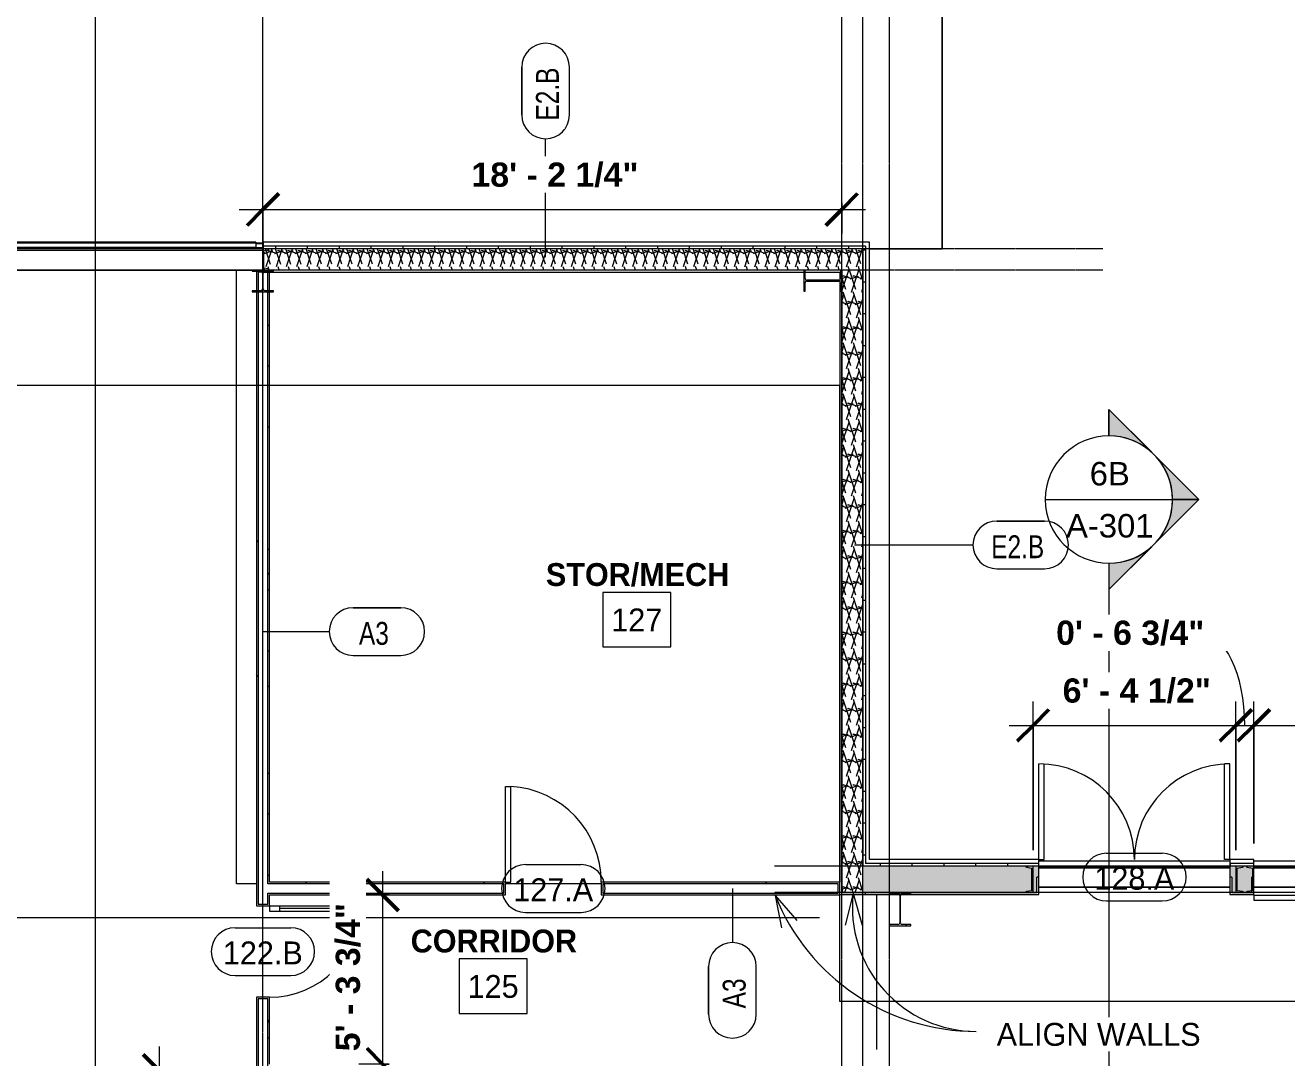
# Model space of a CAD drawing. Header units: inches. Extents: x 21592 to 24810, y -23179 to -20467.
# Drawn here: x 22465.5 to 22941.2, y -21196.6 to -20807.3 of the extents above; entities that cross this region are included whole.
import ezdxf

# ---------------------------------------------------------------- set-up
doc = ezdxf.new("R2010")
doc.units = ezdxf.units.IN
doc.header["$MEASUREMENT"] = 0
doc.linetypes.add('Grid Line 1_2_', pattern=[0.875, 0.5, -0.125, 0.125, -0.125])
for name, color, linetype, lineweight in [('A-ANNO-DIMS', 211, 'Continuous', 9), ('A-ANNO-DIMS-96', 211, 'Continuous', 9), ('A-AREA', 32, 'Continuous', 140), ('A-AREA-IDEN', 2, 'Continuous', 9), ('A-DOOR', 31, 'Continuous', 20), ('A-DOOR-GLAZ', 31, 'Continuous', 30), ('A-DOOR-IDEN', 31, 'Continuous', 9), ('A-FLOR', 192, 'Continuous', 20), ('A-GLAZ-CWMG', 51, 'Continuous', 20), ('A-WALL', 113, 'Continuous', 20), ('A-WALL-IDEN', 211, 'Continuous', 9), ('A-WALL-PATT', 111, 'Continuous', 50), ('C-TOPO', 7, 'Continuous', 20), ('EOP-PR', 4, 'Continuous', 140), ('G-ANNO-SYMB', 111, 'Continuous', 9), ('G-ANNO-TEXT', 231, 'Continuous', 9), ('I-WALL', 2, 'Continuous', 20), ('L-SITE-WALL', 31, 'Continuous', 20), ('S-BEAM', 12, 'Continuous', 20), ('S-COLS', 52, 'Continuous', 20), ('S-GRID', 1, 'Continuous', 9)]:
    doc.layers.add(name, color=color, linetype=linetype, lineweight=lineweight)
doc.styles.add('Arial_1', font='arial.ttf', dxfattribs={"height": 8.851796})
doc.styles.add('Arial_B', font='arialbd.ttf', dxfattribs={"height": 9.132806})
doc.styles.add('Century Gothic', font='GOTHIC.TTF', dxfattribs={"height": 8.622671})
doc.styles.add('Century Gothic_1', font='GOTHIC.TTF', dxfattribs={"width": 0.8, "height": 8.622671})
doc.styles.add('Century Gothic_B', font='GOTHICB.TTF', dxfattribs={"height": 8.616719})
doc.dimstyles.new('OD_Dimension', dxfattribs={"dimscale": 12, "dimtxt": 9, "dimasz": 1, "dimexe": 0.75, "dimexo": 0.5, "dimgap": 0.5, "dimtad": 1, "dimdec": 3, "dimrnd": 0.125, "dimzin": 1, "dimdsep": 46, "dimlunit": 4, "dimtxsty": 'Arial_B', "dimblk1": 'OBLIQUE', "dimblk2": 'OBLIQUE', "dimsah": 1, "dimcen": 0.09, "dimdle": 0.75, "dimazin": 0, "dimtfac": 1, "dimtdec": 4, "dimtix": 1, "dimtmove": 0, "dimatfit": 3, "dimfxl": 1, "dimtvp": 1, "dimtfill": 1, "dimfrac": 2, "dimtolj": 1, "dimtzin": 0, "dimlwd": 13, "dimlwe": 13, "dimarcsym": 2})
doc.dimstyles.new('OD_Dimension_1', dxfattribs={"dimscale": 12, "dimtxt": 9, "dimasz": 1, "dimexe": 0.75, "dimexo": 0.5, "dimgap": 0.5, "dimtad": 1, "dimdec": 3, "dimrnd": 0.125, "dimzin": 1, "dimdsep": 46, "dimlunit": 4, "dimtxsty": 'Arial_B', "dimblk1": 'OBLIQUE', "dimblk2": 'OBLIQUE', "dimsah": 1, "dimcen": 0.09, "dimdle": 0.75, "dimazin": 0, "dimtfac": 1, "dimtdec": 4, "dimtix": 1, "dimtmove": 1, "dimatfit": 3, "dimfxl": 1, "dimtvp": 1, "dimtfill": 1, "dimfrac": 2, "dimtolj": 1, "dimtzin": 0, "dimlwd": 13, "dimlwe": 13, "dimarcsym": 2})
doc.dimstyles.new('OD_Dimension_2', dxfattribs={"dimscale": 12, "dimtxt": 9, "dimasz": 1, "dimexe": 0.75, "dimexo": 0.5, "dimgap": 0.5, "dimtad": 1, "dimdec": 3, "dimrnd": 0.125, "dimzin": 1, "dimdsep": 46, "dimlunit": 4, "dimtxsty": 'Arial_B', "dimblk1": 'OBLIQUE', "dimblk2": 'OBLIQUE', "dimsah": 1, "dimcen": 0.09, "dimdle": 0.75, "dimazin": 0, "dimtfac": 1, "dimtdec": 4, "dimtix": 1, "dimtmove": 0, "dimatfit": 3, "dimfxl": 1, "dimtvp": 1, "dimtfill": 1, "dimfrac": 2, "dimtolj": 1, "dimtzin": 0, "dimlwd": 13, "dimlwe": 13, "dimarcsym": 2})
pattern_1 = [(161.57, (0.48, 0.48), (-3.839953776, -1.544e-05), [0, -27.322, 3.034, 0]), (18.43, (-0.48, 0.48), (-3.839953776, 1.544e-05), [0, -27.322, 3.034, 0]), (108.43, (0.48, 0.48), (1.919622, -9.60052459), [9.106, -21.25]), (71.57, (-0.48, 0.48), (1.919622, 9.60052459), [9.106, -21.25])]
pattern_2 = [(0, (0, 0), (0, 12), []), (90, (0, 0), (-12, 7e-16), [])]
pattern_3 = [(45, (0, 0), (-9.503515, 9.503515), []), (45, (0, 14.4), (-9.503515, 9.503515), [])]
pattern_4 = [(0, (0, 0), (30.72, 7.68), [1.267, -21.773, 1.267, -21.773, -122.88]), (0, (0, 0), (30.72, 7.68), [-46.08, 1.267, -44.813, 1.267, -21.773, -53.76]), (0, (0, 0), (30.72, 7.68), [-115.2, 1.267, -14.093, 1.267, -37.133]), (120, (11.52, 3.84), (-22.0110751, 22.7643004), [1.267, -21.773, 1.267, -21.773, -122.88]), (120, (11.52, 3.84), (-22.0110751, 22.7643004), [-46.08, 1.267, -44.813, 1.267, -21.773, -53.76]), (120, (11.52, 3.84), (-22.0110751, 22.7643004), [-115.2, 1.267, -14.093, 1.267, -37.133]), (240, (15.36, 19.2), (-8.7089249, -30.4443004), [1.267, -21.773, 1.267, -21.773, -122.88]), (240, (15.36, 19.2), (-8.7089249, -30.4443004), [-46.08, 1.267, -44.813, 1.267, -21.773, -53.76]), (240, (15.36, 19.2), (-8.7089249, -30.4443004), [-115.2, 1.267, -14.093, 1.267, -37.133])]

# ---------------------------------------------------------------- blocks, each defined once
blk = doc.blocks.new('Struct_Xcel_Sports Complex_rvt-1-Enlarged First Floor Plan _West_')
at = {"layer": 'A-FLOR', "color": 43, "lineweight": 13}
for p, q in [((22545.2, -21130.93), (22545.2, -20899.55)), ((22552.7, -21130.93), (22545.2, -21130.93)), ((22682.64, -21130.93), (22646.64, -21130.93)), ((22847.77, -21132.3), (22919.77, -21132.3)), ((22928.77, -21132.3), (23072.77, -21132.3))]:
    blk.add_line(p, q, dxfattribs=at)
at = {"layer": 'L-SITE-WALL', "color": 43, "lineweight": 13}
for p, q in [((22847.77, -21124.3), (22919.77, -21124.3)), ((22928.77, -21124.3), (23072.77, -21124.3)), ((22919.77, -21132.3), (22847.77, -21132.3)), ((23072.77, -21132.3), (22928.77, -21132.3))]:
    blk.add_line(p, q, dxfattribs=at)
blk = doc.blocks.new('Single-Glass 1 - 2_  10 7_16_ x96_-1835913-Enlarged First Floor Plan _West_')
at = {"layer": 'A-DOOR', "color": 7}
for p, q in [((15.21875, -2.4375), (15.21875, -6.4375)), ((17.21875, -2.4375), (15.21875, -2.4375)), ((17.21875, -2.4375), (17.21875, -6.4375)), ((15.21875, -6.4375), (17.21875, -6.4375)), ((15.21875, -32.875), (15.21875, -36.875)), ((15.21875, -32.875), (17.21875, -32.875)), ((17.21875, -32.875), (17.21875, -36.875)), ((17.21875, -36.875), (15.21875, -36.875))]:
    blk.add_line(p, q, dxfattribs=at)
at = {"layer": 'A-DOOR', "color": 43, "lineweight": 13}
for p, q in [((15.21875, -6.4375), (15.21875, -32.875)), ((17.21875, -6.4375), (17.21875, -32.875))]:
    blk.add_line(p, q, dxfattribs=at)
blk.add_arc((17.21875, -2.4375), 34.4375, 180, 270, dxfattribs=at)
at = {"layer": 'A-DOOR-GLAZ', "color": 7, "lineweight": 20}
blk.add_line((16.21875, -32.875), (16.21875, -6.4375), dxfattribs=at)
blk = doc.blocks.new('Single-Flush - 36_ x 84_-1318909-Enlarged First Floor Plan _West_')
at = {"layer": 'A-DOOR', "color": 7}
for p, q in [((16, -2.44), (16, -38.45)), ((18, -2.44), (16, -2.44)), ((18, -2.44), (18, -38.45)), ((18, -38.45), (16, -38.45))]:
    blk.add_line(p, q, dxfattribs=at)
at = {"layer": 'A-DOOR', "color": 43, "lineweight": 13}
blk.add_arc((18, -2.44), 36.07, 180, 266.8211, dxfattribs=at)
blk = doc.blocks.new('Double-Flush - 72_ x 96_-983185-Enlarged First Floor Plan _West_')
at = {"layer": 'A-DOOR', "color": 7}
for p, q in [((-36, -6.63), (-36, -42.63)), ((-36, -6.63), (-34, -6.63)), ((-34, -6.63), (-34, -42.63)), ((34, -6.63), (34, -42.57)), ((36, -6.63), (34, -6.63)), ((36, -6.63), (36, -42.63)), ((-36, -42.63), (-34, -42.63))]:
    blk.add_line(p, q, dxfattribs=at)
at = {"layer": 'A-DOOR', "color": 43, "lineweight": 13}
for centre, start, end in [((-36, -6.63), 270, 360), ((36, -6.63), 180, 270)]:
    blk.add_arc(centre, 36, start, end, dxfattribs=at)
blk = doc.blocks.new('overhead door - one-983186-Enlarged First Floor Plan _West_')
at = {"layer": 'A-DOOR', "color": 7}
for p, q in [((72, -7), (-72, -7)), ((-72, -7), (-72, -8.75)), ((-72, -8.75), (72, -8.75)), ((72, -8.75), (72, -7))]:
    blk.add_line(p, q, dxfattribs=at)
blk = doc.blocks.new('Girt_Z - 8_D-1789509-Enlarged First Floor Plan _West_')
at = {"layer": 'S-BEAM', "color": 43, "lineweight": 13}
for p, q in [((22555.14, -20891.55), (22458.52, -20891.55)), ((22555.14, -20892.13), (22458.52, -20892.13)), ((22555.14, -20892.2), (22458.52, -20892.2)), ((22458.52, -20899.55), (22551.14, -20899.55))]:
    blk.add_line(p, q, dxfattribs=at)
blk = doc.blocks.new('Rectangular Mullion - Profile_Polycarbonate_Lower-1778976-Enlarged First Floor Plan _West_')
at = {"layer": 'A-GLAZ-CWMG', "color": 43, "lineweight": 13}
for p, q in [((22461.27, -20889.48), (22461.27, -20889.05)), ((22552.52, -20889.05), (22461.27, -20889.05)), ((22461.27, -20891.55), (22461.27, -20891.05)), ((22552.52, -20889.05), (22552.52, -20889.48)), ((22552.52, -20891.05), (22552.52, -20891.55))]:
    blk.add_line(p, q, dxfattribs=at)
at = {"layer": 'A-GLAZ-CWMG', "color": 10, "lineweight": 13}
for p, q in [((22461.27, -20891.05), (22461.27, -20889.48)), ((22552.52, -20889.48), (22461.27, -20889.48)), ((22552.52, -20891.05), (22461.27, -20891.05)), ((22552.52, -20889.48), (22552.52, -20891.05))]:
    blk.add_line(p, q, dxfattribs=at)
blk = doc.blocks.new('Section - Section Head - Filled-1526-Enlarged First Floor Plan _West_')
at = {"layer": 'G-ANNO-SYMB'}
h = blk.add_hatch(color=256, dxfattribs=at)
edge = h.paths.add_edge_path(flags=0)
edge.add_line((-0.4268, 0.1768), (-0.25, 0.3536))
edge.add_line((-0.25, 0.3536), (-0.25, 0.25))
edge.add_arc((-0.25, 0), 0.25, 90, 135)
h = blk.add_hatch(color=256, dxfattribs=at)
edge = h.paths.add_edge_path(flags=0)
edge.add_arc((-0.25, 0), 0.25, 45, 90)
edge.add_line((-0.25, 0.25), (-0.25, 0.3536))
edge.add_line((-0.25, 0.3536), (-0.0732, 0.1768))
h = blk.add_hatch(color=256, dxfattribs=at)
edge = h.paths.add_edge_path(flags=0)
edge.add_arc((-0.25, 0), 0.2503, 137.9216, 180)
edge.add_line((-0.5003, 0), (-0.6036, 0))
edge.add_line((-0.6036, 0), (-0.4358, 0.1678))
h = blk.add_hatch(color=256, dxfattribs=at)
edge = h.paths.add_edge_path(flags=0)
edge.add_line((-0.0642, 0.1678), (0.1036, 0))
edge.add_line((0.1036, 0), (0.0003, 0))
edge.add_arc((-0.25, 0), 0.2503, 0, 42.0784)
for p, q in [((-0.25, 0.3536), (-0.6036, 0)), ((-0.25, 0.3536), (-0.4268, 0.1768)), ((-0.25, 0.3536), (0.1036, 0)), ((-0.25, 0.25), (-0.25, 0.3536)), ((-0.0732, 0.1768), (-0.25, 0.3536)), ((-0.25, 0.3536), (-0.25, 0.25)), ((-0.4358, 0.1678), (-0.6036, 0)), ((0.1036, 0), (-0.0642, 0.1678)), ((-0.6036, 0), (-0.5003, 0)), ((0.0003, 0), (0.1036, 0)), ((-0.5, 0), (-0.6036, 0)), ((0, 0), (0.1036, 0))]:
    blk.add_line(p, q, dxfattribs=at)
for radius, start, end in [(0.25, 360, 180), (0.25, 90, 135), (0.25, 45, 90), (0.2503, 137.9216, 180), (0.2503, 0, 42.0784), (0.25, 180, 360)]:
    blk.add_arc((-0.25, 0), radius, start, end, dxfattribs=at)
blk = doc.blocks.new('Door Tag - Door Tag-4658-Enlarged First Floor Plan _West_')
at = {"layer": 'A-DOOR-IDEN', "color": 153}
for p, q in [((-0.109375, 0.09375), (0.109375, 0.09375)), ((-0.109375, -0.09375), (0.109375, -0.09375))]:
    blk.add_line(p, q, dxfattribs=at)
for centre, start, end in [((-0.109375, 0), 90, 270), ((0.109375, 0), 270, 90)]:
    blk.add_arc(centre, 0.09375, start, end, dxfattribs=at)
blk = doc.blocks.new('DIMBLOCK8-Enlarged First Floor Plan _West_')
at = {"layer": 'A-ANNO-DIMS-96', "lineweight": 50}
for p, q in [((22516.03, -21201.37), (22510.03, -21195.37)), ((22516.03, -21201.37), (22522.03, -21207.37)), ((22516.03, -21385.05), (22510.03, -21379.05)), ((22516.03, -21385.05), (22522.03, -21391.05))]:
    blk.add_line(p, q, dxfattribs=at)
at = {"layer": 'A-ANNO-DIMS-96', "lineweight": 13}
for p, q in [((22516.03, -21192.37), (22516.03, -21385.05)), ((22549.14, -21201.37), (22507.03, -21201.37)), ((22516.03, -21201.37), (22549.14, -21201.37)), ((22518.52, -21385.05), (22507.03, -21385.05)), ((22516.03, -21385.05), (22518.52, -21385.05))]:
    blk.add_line(p, q, dxfattribs=at)
at = {"layer": 'A-ANNO-DIMS-96', "color": 0, "lineweight": 13, "insert": (22498.33, -21323.71), "char_height": 9.1328, "width": 73.2, "attachment_point": 1, "rotation": 90, "line_spacing_factor": 0.938532, "style": 'Arial_B', "bg_fill": 3, "box_fill_scale": 1.25, "bg_fill_color": 0, "bg_fill_transparency": 0}
blk.add_mtext('15\' - 3 5/8"', dxfattribs=at)
blk = doc.blocks.new('_Oblique')
at = {"color": 0, "linetype": 'ByBlock', "lineweight": -2}
blk.add_line((-0.5, -0.5), (0.5, 0.5), dxfattribs=at)
blk = doc.blocks.new('Wall Tag - 1_4_-1369832-Enlarged First Floor Plan _West_')
at = {"layer": 'A-WALL-IDEN', "color": 153}
for p, q in [((-0.0822, 0.0968), (0.1053, 0.0968)), ((0.1053, 0.0968), (-0.0822, 0.0968)), ((-0.0822, -0.0907), (0.1053, -0.0907)), ((-0.0822, -0.0907), (0.1053, -0.0907))]:
    blk.add_line(p, q, dxfattribs=at)
for centre, start, end in [((-0.0822, 0.0031), 90, 270), ((-0.0822, 0.0031), 90, 270), ((0.1053, 0.0031), 270, 90), ((0.1053, 0.0031), 270, 90)]:
    blk.add_arc(centre, 0.0937, start, end, dxfattribs=at)
blk = doc.blocks.new('DIMBLOCK21-Enlarged First Floor Plan _West_')
at = {"layer": 'A-ANNO-DIMS-96', "lineweight": 50}
for p, q in [((22600.28, -21135.18), (22594.28, -21129.18)), ((22600.28, -21135.18), (22606.28, -21141.18)), ((22600.28, -21198.93), (22594.28, -21192.93)), ((22600.28, -21198.93), (22606.28, -21204.93))]:
    blk.add_line(p, q, dxfattribs=at)
at = {"layer": 'A-ANNO-DIMS-96', "lineweight": 13}
for p, q in [((22600.28, -21126.18), (22600.28, -21207.93)), ((22602.77, -21135.18), (22591.28, -21135.18)), ((22600.28, -21135.18), (22602.77, -21135.18)), ((22602.77, -21198.93), (22591.28, -21198.93)), ((22600.28, -21198.93), (22602.77, -21198.93))]:
    blk.add_line(p, q, dxfattribs=at)
at = {"layer": 'A-ANNO-DIMS-96', "color": 0, "lineweight": 13, "insert": (22582.58, -21194.12), "char_height": 9.1328, "width": 64.9714, "attachment_point": 1, "rotation": 90, "line_spacing_factor": 0.938532, "style": 'Arial_B', "bg_fill": 3, "box_fill_scale": 1.25, "bg_fill_color": 0, "bg_fill_transparency": 0}
blk.add_mtext('5\' - 3 3/4"', dxfattribs=at)
blk = doc.blocks.new('DIMBLOCK24-Enlarged First Floor Plan _West_')
at = {"layer": 'A-ANNO-DIMS-96', "lineweight": 13}
for p, q in [((22555.14, -20893.55), (22555.14, -20867.73)), ((22546.14, -20876.73), (22782.39, -20876.73)), ((22555.14, -20876.73), (22555.14, -20893.55)), ((22773.39, -20874.24), (22773.39, -20885.73)), ((22773.39, -20876.73), (22773.39, -20874.24))]:
    blk.add_line(p, q, dxfattribs=at)
at = {"layer": 'A-ANNO-DIMS-96', "lineweight": 50}
for p, q in [((22555.14, -20876.73), (22561.14, -20870.73)), ((22773.39, -20876.73), (22779.39, -20870.73)), ((22555.14, -20876.73), (22549.14, -20882.73)), ((22773.39, -20876.73), (22767.39, -20882.73))]:
    blk.add_line(p, q, dxfattribs=at)
at = {"layer": 'A-ANNO-DIMS-96', "color": 0, "lineweight": 13, "insert": (22633.77, -20859.02), "char_height": 9.1328, "width": 73.2, "attachment_point": 1, "line_spacing_factor": 0.938532, "style": 'Arial_B', "bg_fill": 3, "box_fill_scale": 1.25, "bg_fill_color": 0, "bg_fill_transparency": 0}
blk.add_mtext('18\' - 2 1/4"', dxfattribs=at)
blk = doc.blocks.new('DIMBLOCK57-Enlarged First Floor Plan _West_')
at = {"layer": 'A-ANNO-DIMS-96', "lineweight": 13}
for p, q in [((22845.52, -21118.3), (22845.52, -21062.24)), ((22922.02, -21118.3), (22922.02, -21062.24)), ((22836.52, -21071.24), (22922.02, -21071.24)), ((22845.52, -21071.24), (22845.52, -21118.3)), ((22922.02, -21071.24), (22922.02, -21118.3))]:
    blk.add_line(p, q, dxfattribs=at)
at = {"layer": 'A-ANNO-DIMS-96', "lineweight": 50}
for p, q in [((22845.52, -21071.24), (22851.52, -21065.24)), ((22922.02, -21071.24), (22928.02, -21065.24)), ((22845.52, -21071.24), (22839.52, -21077.24)), ((22922.02, -21071.24), (22916.02, -21077.24))]:
    blk.add_line(p, q, dxfattribs=at)
at = {"layer": 'A-ANNO-DIMS-96', "color": 0, "lineweight": 13, "insert": (22856.69, -21053.53), "char_height": 9.1328, "width": 64.9714, "attachment_point": 1, "line_spacing_factor": 0.938532, "style": 'Arial_B', "bg_fill": 3, "box_fill_scale": 1.25, "bg_fill_color": 0, "bg_fill_transparency": 0}
blk.add_mtext('6\' - 4 1/2"', dxfattribs=at)
blk = doc.blocks.new('DIMBLOCK58-Enlarged First Floor Plan _West_')
at = {"layer": 'A-ANNO-DIMS-96', "lineweight": 13}
for p, q in [((22922.02, -21118.3), (22922.02, -21062.24)), ((22928.77, -21115.8), (22928.77, -21062.24)), ((22922.02, -21071.24), (22928.77, -21071.24)), ((22922.02, -21071.24), (22922.02, -21118.3)), ((22928.77, -21071.24), (22928.77, -21115.8))]:
    blk.add_line(p, q, dxfattribs=at)
at = {"layer": 'A-ANNO-DIMS-96', "lineweight": 50}
for p, q in [((22922.02, -21071.24), (22928.02, -21065.24)), ((22928.77, -21071.24), (22934.77, -21065.24)), ((22922.02, -21071.24), (22916.02, -21077.24)), ((22928.77, -21071.24), (22922.77, -21077.24))]:
    blk.add_line(p, q, dxfattribs=at)
at = {"layer": 'A-ANNO-DIMS-96', "lineweight": 13}
blk.add_ellipse((22908.37, -21071.24), major_axis=(0, 34.94), ratio=0.487203, start_param=4.712389, end_param=6.283185, dxfattribs=at)
at = {"layer": 'A-ANNO-DIMS-96', "color": 0, "lineweight": 13, "insert": (22854.23, -21031.74), "char_height": 9.1328, "width": 64.9714, "attachment_point": 1, "line_spacing_factor": 0.938532, "style": 'Arial_B', "bg_fill": 3, "box_fill_scale": 1.25, "bg_fill_color": 0, "bg_fill_transparency": 0}
blk.add_mtext('0\' - 6 3/4"', dxfattribs=at)
blk = doc.blocks.new('DIMBLOCK59-Enlarged First Floor Plan _West_')
at = {"layer": 'A-ANNO-DIMS-96', "lineweight": 13}
for p, q in [((22928.77, -21115.8), (22928.77, -21062.24)), ((23072.77, -21115.8), (23072.77, -21062.24)), ((22928.77, -21071.24), (23072.77, -21071.24)), ((22928.77, -21071.24), (22928.77, -21115.8)), ((23072.77, -21071.24), (23072.77, -21115.8))]:
    blk.add_line(p, q, dxfattribs=at)
at = {"layer": 'A-ANNO-DIMS-96', "lineweight": 50}
for p, q in [((22928.77, -21071.24), (22934.77, -21065.24)), ((23072.77, -21071.24), (23078.77, -21065.24)), ((22928.77, -21071.24), (22922.77, -21077.24)), ((23072.77, -21071.24), (23066.77, -21077.24))]:
    blk.add_line(p, q, dxfattribs=at)
at = {"layer": 'A-ANNO-DIMS-96', "color": 0, "lineweight": 13, "insert": (22980.55, -21053.53), "char_height": 9.133, "width": 48.5143, "attachment_point": 1, "line_spacing_factor": 0.938532, "style": 'Arial_B', "bg_fill": 3, "box_fill_scale": 1.25, "bg_fill_color": 0, "bg_fill_transparency": 0}
blk.add_mtext('12\' - 0"', dxfattribs=at)

msp = doc.modelspace()

# ---------------------------------------------------------------- hatches: boundary and pattern name
at = {"layer": 'A-WALL-PATT', "lineweight": 9}
h = msp.add_hatch(dxfattribs=at)
h.set_pattern_fill('FP_10', color=8, style=0, pattern_type=2)
h.set_pattern_definition(pattern_2)
h.paths.add_polyline_path([(22555.2652, -20891.5528), (22782.3902, -20891.5528), (22782.3902, -20890.5528), (22555.2652, -20890.5528)], flags=0)
h = msp.add_hatch(dxfattribs=at)
h.set_pattern_fill('FP_7', color=8, style=0, pattern_type=2)
h.set_pattern_definition(pattern_1)
h.paths.add_polyline_path([(22555.2652, -20899.5528), (22781.3902, -20899.5528), (22781.3902, -20891.5528), (22555.2652, -20891.5528), (22555.2652, -20893.9841)], flags=0)
h = msp.add_hatch(dxfattribs=at)
h.set_pattern_fill('FP_10', color=8, style=0, pattern_type=2)
h.set_pattern_definition(pattern_2)
h.paths.add_polyline_path([(22781.3902, -21135.0528), (22782.3902, -21135.0528), (22782.3902, -21134.3028), (22781.3902, -21134.3028)], flags=0)
h.paths.add_polyline_path([(22781.3902, -21124.3028), (22782.3902, -21124.3028), (22782.3902, -20891.5528), (22781.3902, -20891.5528), (22781.3902, -21116.6952)], flags=0)
h = msp.add_hatch(dxfattribs=at)
h.set_pattern_fill('FP_11', color=8, style=0, pattern_type=2)
h.set_pattern_definition(pattern_4)
h.paths.add_polyline_path([(22553.3277, -21480.8028), (22553.3277, -21174.3966), (22555.1402, -21174.3966), (22555.1402, -21173.7716), (22552.7027, -21173.7716), (22552.7027, -21480.8028)], flags=0)
h.paths.add_polyline_path([(22555.1402, -21139.3341), (22555.1402, -21138.7091), (22553.3277, -21138.7091), (22553.3277, -20899.5528), (22552.7027, -20899.5528), (22552.7027, -21139.3341)], flags=0)
h = msp.add_hatch(dxfattribs=at)
h.set_pattern_fill('FP_11', color=8, style=0, pattern_type=2)
h.set_pattern_definition(pattern_4)
h.paths.add_polyline_path([(22557.5777, -21476.0528), (22557.5777, -21203.1778), (22556.9527, -21203.1778), (22556.9527, -21476.0528)], flags=0)
h.paths.add_polyline_path([(22557.5777, -21199.5528), (22557.5777, -21173.7716), (22555.1402, -21173.7716), (22555.1402, -21174.3966), (22556.9527, -21174.3966), (22556.9527, -21199.5528)], flags=0)
h.paths.add_polyline_path([(22557.5777, -21139.3341), (22557.5777, -21134.5528), (22556.9527, -21134.5528), (22556.9527, -21138.7091), (22555.1402, -21138.7091), (22555.1402, -21139.3341)], flags=0)
h.paths.add_polyline_path([(22556.9527, -21130.9278), (22557.5777, -21130.9278), (22557.5777, -20899.5528), (22553.3277, -20899.5528), (22553.3277, -20900.1778), (22556.9527, -20900.1778), (22556.9527, -21097.329)], flags=0)
h = msp.add_hatch(dxfattribs=at)
h.set_pattern_fill('FP_7', color=8, style=0, pattern_type=2)
h.set_pattern_definition(pattern_1)
h.paths.add_polyline_path([(22781.3902, -21134.3028), (22781.3902, -20899.5528), (22773.3902, -20899.5528), (22773.3902, -21134.3028), (22774.2766, -21134.3028)], flags=0)
h = msp.add_hatch(dxfattribs=at)
h.set_pattern_fill('FP_7', color=8, style=0, pattern_type=2)
h.set_pattern_definition(pattern_1)
h.paths.add_polyline_path([(22783.8902, -21134.3028), (22847.0152, -21134.3028), (22847.0152, -21128.4278), (22847.7652, -21128.4278), (22847.7652, -21124.3028), (22781.3902, -21124.3028), (22781.3902, -21134.3028), (22782.3902, -21134.3028)], flags=0)
h.paths.add_polyline_path([(23200.4551, -21134.3028), (24312.2251, -21134.3028), (24312.2251, -21124.3028), (23072.7652, -21124.3028), (23072.7652, -21128.4278), (23073.5152, -21128.4278), (23073.5152, -21134.3028), (23126.3371, -21134.3028)], flags=0)
h.paths.add_polyline_path([(22920.5152, -21134.3028), (22928.0152, -21134.3028), (22928.0152, -21128.4278), (22928.7652, -21128.4278), (22928.7652, -21124.3028), (22919.7652, -21124.3028), (22919.7652, -21128.4278), (22920.5152, -21128.4278)], flags=0)
h = msp.add_hatch(dxfattribs=at)
h.set_pattern_fill('FP_10', color=8, style=0, pattern_type=2)
h.set_pattern_definition(pattern_2)
h.paths.add_polyline_path([(22782.3902, -21124.3028), (22847.7652, -21124.3028), (22847.7652, -21123.3028), (22782.3902, -21123.3028)], flags=0)
h.paths.add_polyline_path([(23719.2811, -21124.3028), (24312.2251, -21124.3028), (24312.2251, -21123.3028), (23072.7652, -21123.3028), (23072.7652, -21124.3028), (23645.1631, -21124.3028)], flags=0)
h.paths.add_polyline_path([(22928.7652, -21124.3028), (22928.7652, -21123.3028), (22919.7652, -21123.3028), (22919.7652, -21124.3028)], flags=0)
h = msp.add_hatch(dxfattribs=at)
h.set_pattern_fill('FP_11', color=8, style=0, pattern_type=2)
h.set_pattern_definition(pattern_4)
h.paths.add_polyline_path([(22682.6402, -21132.7403), (22683.2652, -21132.7403), (22683.2652, -21130.9278), (22772.6402, -21130.9278), (22772.6402, -21130.3028), (22682.6402, -21130.3028)], flags=0)
h.paths.add_polyline_path([(22646.0152, -21132.7403), (22646.6402, -21132.7403), (22646.6402, -21130.3028), (22557.5777, -21130.3028), (22557.5777, -21130.9278), (22646.0152, -21130.9278)], flags=0)
h = msp.add_hatch(dxfattribs=at)
h.set_pattern_fill('FP_11', color=8, style=0, pattern_type=2)
h.set_pattern_definition(pattern_4)
h.paths.add_polyline_path([(22682.6402, -21135.1778), (22772.6402, -21135.1778), (22772.6402, -21130.9278), (22772.0152, -21130.9278), (22772.0152, -21134.5528), (22683.2652, -21134.5528), (22683.2652, -21132.7403), (22682.6402, -21132.7403)], flags=0)
h.paths.add_polyline_path([(22557.5777, -21135.1778), (22646.6402, -21135.1778), (22646.6402, -21132.7403), (22646.0152, -21132.7403), (22646.0152, -21134.5528), (22557.5777, -21134.5528)], flags=0)
at = {"layer": 'S-COLS', "lineweight": 9}
h = msp.add_hatch(dxfattribs=at)
h.set_pattern_fill('FP_6', color=8, style=0, pattern_type=2)
h.set_pattern_definition(pattern_3)
h.paths.add_polyline_path([(22555.1402, -20899.5528), (22557.4802, -20899.5528), (22557.366, -20899.277), (22557.0902, -20899.1628), (22555.4432, -20898.902), (22555.4432, -20892.2037), (22557.0902, -20891.9428), (22557.366, -20891.8286), (22557.4802, -20891.5528), (22555.1402, -20891.5528), (22555.1402, -20893.9841)], flags=0)
h = msp.add_hatch(dxfattribs=at)
h.set_pattern_fill('FP_6', color=8, style=0, pattern_type=2)
h.set_pattern_definition(pattern_3)
h.paths.add_polyline_path([(22559.1402, -20907.8028), (22559.1402, -20907.3692), (22555.9762, -20907.3692), (22555.4873, -20907.1667), (22555.2848, -20906.6778), (22555.2848, -20900.6778), (22555.4873, -20900.1889), (22555.9762, -20899.9864), (22559.1402, -20899.9864), (22559.1402, -20899.5528), (22551.1402, -20899.5528), (22551.1402, -20899.9864), (22554.3043, -20899.9864), (22554.7932, -20900.1889), (22554.9957, -20900.6778), (22554.9957, -20906.6778), (22554.7932, -20907.1667), (22554.3043, -20907.3692), (22551.1402, -20907.3692), (22551.1402, -20907.8028)], flags=0)
h = msp.add_hatch(dxfattribs=at)
h.set_pattern_fill('FP_6', color=8, style=0, pattern_type=2)
h.set_pattern_definition(pattern_3)
h.paths.add_polyline_path([(22759.5738, -20907.5528), (22759.5738, -20904.3887), (22759.7763, -20903.8998), (22760.2652, -20903.6973), (22772.2652, -20903.6973), (22772.7541, -20903.8998), (22772.9566, -20904.3887), (22772.9566, -20907.5528), (22773.3902, -20907.5528), (22773.3902, -20899.5528), (22772.9566, -20899.5528), (22772.9566, -20902.7169), (22772.7541, -20903.2058), (22772.2652, -20903.4083), (22760.2652, -20903.4083), (22759.7763, -20903.2058), (22759.5738, -20902.7169), (22759.5738, -20899.5528), (22759.1402, -20899.5528), (22759.1402, -20907.5528)], flags=0)
h = msp.add_hatch(dxfattribs=at)
h.set_pattern_fill('FP_6', color=8, style=0, pattern_type=2)
h.set_pattern_definition(pattern_3)
h.paths.add_polyline_path([(22845.5152, -21134.3028), (22845.5152, -21124.3028), (22842.6252, -21124.3028), (22842.7529, -21124.6111), (22843.0612, -21124.7388), (22844.9892, -21125.0442), (22844.9892, -21133.5614), (22843.0612, -21133.8668), (22842.7529, -21133.9945), (22842.6252, -21134.3028)], flags=0)
h = msp.add_hatch(dxfattribs=at)
h.set_pattern_fill('FP_6', color=8, style=0, pattern_type=2)
h.set_pattern_definition(pattern_3)
h.paths.add_polyline_path([(22924.9052, -21134.3028), (22924.7775, -21133.9945), (22924.4692, -21133.8668), (22922.5412, -21133.5614), (22922.5412, -21125.0442), (22924.4692, -21124.7388), (22924.7775, -21124.6111), (22924.9052, -21124.3028), (22922.0152, -21124.3028), (22922.0152, -21134.3028)], flags=0)
h = msp.add_hatch(dxfattribs=at)
h.set_pattern_fill('FP_6', color=8, style=0, pattern_type=2)
h.set_pattern_definition(pattern_3)
h.paths.add_polyline_path([(22928.7652, -21134.3028), (22928.7652, -21124.3028), (22925.8752, -21124.3028), (22926.0029, -21124.6111), (22926.3112, -21124.7388), (22928.2392, -21125.0442), (22928.2392, -21133.5614), (22926.3112, -21133.8668), (22926.0029, -21133.9945), (22925.8752, -21134.3028)], flags=0)
h = msp.add_hatch(dxfattribs=at)
h.set_pattern_fill('FP_6', color=8, style=0, pattern_type=2)
h.set_pattern_definition(pattern_3)
h.paths.add_polyline_path([(22799.3902, -21146.8028), (22799.3902, -21146.3692), (22796.2262, -21146.3692), (22795.7373, -21146.1667), (22795.5348, -21145.6778), (22795.5348, -21135.4278), (22795.7373, -21134.9389), (22796.2262, -21134.7364), (22799.3902, -21134.7364), (22799.3902, -21134.3028), (22791.3902, -21134.3028), (22791.3902, -21134.7364), (22794.5543, -21134.7364), (22795.0432, -21134.9389), (22795.2457, -21135.4278), (22795.2457, -21145.6778), (22795.0432, -21146.1667), (22794.5543, -21146.3692), (22791.3902, -21146.3692), (22791.3902, -21146.8028)], flags=0)

# ---------------------------------------------------------------- linework, layer by layer
at = {"layer": 'A-AREA', "color": 43, "lineweight": 13}
msp.add_line((22786.5767, -21193.4278), (22786.5767, -21135.0528), dxfattribs=at)
at = {"layer": 'A-AREA-IDEN', "flags": 128}
for points in [[(22683.2621, -21021.0823), (22683.2621, -21041.6538), (22708.9721, -21041.6538), (22708.9721, -21021.0823)], [(22629.0874, -21159.2612), (22629.0874, -21179.8326), (22654.7974, -21179.8326), (22654.7974, -21159.2612)]]:
    msp.add_lwpolyline(points, close=True, dxfattribs=at)
at = {"layer": 'A-WALL', "color": 7}
for p, q in [((22555.2027, -20889.478), (22458.5777, -20889.478)), ((22458.5777, -20891.0528), (22555.2027, -20891.0528)), ((22555.2027, -20891.0528), (22555.2027, -20889.478)), ((22783.8902, -20889.0528), (22555.2652, -20889.0528)), ((22555.2652, -20889.0528), (22555.2652, -20900.3028)), ((22782.3902, -20890.5528), (22555.2652, -20890.5528)), ((22781.3902, -20891.5528), (22555.2652, -20891.5528)), ((22781.3902, -20891.5528), (22781.3902, -21124.3028)), ((22782.3902, -20890.5528), (22782.3902, -21123.3028)), ((22783.8902, -21121.8028), (22783.8902, -20889.0528)), ((22553.3277, -20900.1778), (22556.9527, -20900.1778)), ((22553.3277, -20900.1778), (22553.3277, -21138.7091)), ((22773.3902, -20899.5528), (22555.2652, -20899.5528)), ((22555.2652, -20900.3028), (22772.6402, -20900.3028)), ((22556.9527, -21130.9278), (22556.9527, -20900.1778)), ((22772.6402, -20900.3028), (22772.6402, -21130.3028)), ((22773.3902, -20899.5528), (22773.3902, -21134.3028)), ((22847.7652, -21124.3028), (22781.3902, -21124.3028)), ((22847.7652, -21123.3028), (22782.3902, -21123.3028)), ((22847.7652, -21121.8028), (22783.8902, -21121.8028)), ((22847.7652, -21135.0528), (22847.7652, -21121.8028)), ((22928.7652, -21121.8028), (22919.7652, -21121.8028)), ((22919.7652, -21121.8028), (22919.7652, -21135.0528)), ((22928.7652, -21123.3028), (22919.7652, -21123.3028)), ((22928.7652, -21124.3028), (22919.7652, -21124.3028)), ((22928.7652, -21135.0528), (22928.7652, -21121.8028)), ((22847.7652, -21128.4278), (22847.0152, -21128.4278)), ((22847.0152, -21134.3028), (22847.0152, -21128.4278)), ((22920.5152, -21128.4278), (22919.7652, -21128.4278)), ((22920.5152, -21128.4278), (22920.5152, -21134.3028)), ((22928.0152, -21134.3028), (22928.0152, -21128.4278)), ((22928.7652, -21128.4278), (22928.0152, -21128.4278)), ((22646.0152, -21130.9278), (22556.9527, -21130.9278)), ((22556.9527, -21138.7091), (22556.9527, -21134.5528)), ((22556.9527, -21134.5528), (22646.0152, -21134.5528)), ((22646.0152, -21134.5528), (22646.0152, -21130.9278)), ((22683.2652, -21130.9278), (22683.2652, -21134.5528)), ((22772.0152, -21130.9278), (22683.2652, -21130.9278)), ((22683.2652, -21134.5528), (22772.0152, -21134.5528)), ((22772.0152, -21134.5528), (22772.0152, -21130.9278)), ((22773.3902, -21134.3028), (22847.0152, -21134.3028)), ((22781.3902, -21135.0528), (22781.3902, -21134.3028)), ((22782.3902, -21135.0528), (22782.3902, -21134.3028)), ((22920.5152, -21134.3028), (22928.0152, -21134.3028)), ((22553.3277, -21138.7091), (22556.9527, -21138.7091)), ((22772.6402, -21135.0528), (22847.7652, -21135.0528)), ((22919.7652, -21135.0528), (22928.7652, -21135.0528)), ((22556.9527, -21174.3966), (22553.3277, -21174.3966)), ((22553.3277, -21174.3966), (22553.3277, -21480.8028)), ((22556.9527, -21199.5528), (22556.9527, -21174.3966))]:
    msp.add_line(p, q, dxfattribs=at)
at = {"layer": 'A-WALL-IDEN', "color": 153}
for p, q in [((22661.7421, -20894.6778), (22661.7421, -20850.0731)), ((22778.2652, -21003.2132), (22822.8699, -21003.2132)), ((22555.1402, -21035.8795), (22580.1211, -21035.8795)), ((22732.1675, -21132.7403), (22732.1675, -21153.162))]:
    msp.add_line(p, q, dxfattribs=at)
at = {"layer": 'C-TOPO', "color": 43, "lineweight": 13}
for p, q in [((22811.2354, -20891.5532), (22811.2354, -20555.0758)), ((22811.2354, -20555.0758), (22811.2354, -20891.5532)), ((22783.8902, -20891.5532), (22811.2354, -20891.5532)), ((22811.2354, -20891.5532), (22783.8902, -20891.5532)), ((22919.7652, -21124.9482), (22847.7652, -21124.9482)), ((22847.7652, -21124.9482), (22919.7652, -21124.9482)), ((23072.7652, -21124.9482), (22928.7652, -21124.9482)), ((22928.7652, -21124.9482), (23072.7652, -21124.9482))]:
    msp.add_line(p, q, dxfattribs=at)
at = {"layer": 'EOP-PR', "color": 43, "lineweight": 13}
for p, q in [((22811.2352, -20891.5528), (22811.2352, -20555.0758)), ((22783.8902, -20891.5528), (22811.2352, -20891.5528))]:
    msp.add_line(p, q, dxfattribs=at)
at = {"layer": 'G-ANNO-SYMB'}
for p, q in [((22491.854, -20695.6113), (22491.854, -23040.6554)), ((22772.6363, -20943.1271), (22005.4867, -20943.1271)), ((22772.6363, -21175.3457), (22772.6363, -20943.1271)), ((22850.1556, -20986.0849), (22898.1556, -20986.0849)), ((22874.1556, -21010.0849), (22874.1556, -23129.8711)), ((24579.5754, -21175.3457), (22772.6363, -21175.3457))]:
    msp.add_line(p, q, dxfattribs=at)
at = {"layer": 'G-ANNO-TEXT', "color": 137}
for p, q in [((22777.7204, -21134.576), (22774.6779, -21146.621)), ((22777.7204, -21134.576), (22781.108, -21146.5285)), ((22748.285, -21135.4063), (22756.4589, -21144.7618)), ((22748.285, -21135.4063), (22750.6861, -21147.5954))]:
    msp.add_line(p, q, dxfattribs=at)
for centre, radius, start in [((22824.1373, -21139.9089), 46.7223, 173.445967), ((22824.1373, -21104.8589), 81.7723, 201.935744)]:
    msp.add_arc(centre, radius, start, 270, dxfattribs=at)
at = {"layer": 'I-WALL', "color": 7}
for p, q in [((22552.7027, -20899.5528), (22552.7027, -21139.3341)), ((22557.5777, -20899.5528), (22552.7027, -20899.5528)), ((22557.5777, -21130.3028), (22557.5777, -20899.5528)), ((22646.6402, -21130.3028), (22557.5777, -21130.3028)), ((22646.6402, -21135.1778), (22646.6402, -21130.3028)), ((22772.6402, -21130.3028), (22682.6402, -21130.3028)), ((22682.6402, -21130.3028), (22682.6402, -21135.1778)), ((22772.6402, -21135.1778), (22772.6402, -21130.3028)), ((22552.7027, -21139.3341), (22557.5777, -21139.3341)), ((22557.5777, -21139.3341), (22557.5777, -21135.1778)), ((22557.5777, -21135.1778), (22646.6402, -21135.1778)), ((22682.6402, -21135.1778), (22772.6402, -21135.1778)), ((22552.7027, -21173.7716), (22552.7027, -21482.0528)), ((22557.5777, -21173.7716), (22552.7027, -21173.7716)), ((22557.5777, -21198.9278), (22557.5777, -21173.7716))]:
    msp.add_line(p, q, dxfattribs=at)
at = {"layer": 'L-SITE-WALL', "color": 10, "lineweight": 13}
msp.add_line((22552.5152, -20889.5528), (22555.2652, -20889.5528), dxfattribs=at)
at = {"layer": 'L-SITE-WALL', "color": 43, "lineweight": 13}
for p, q in [((22847.7652, -21122.3028), (22919.7652, -21122.3028)), ((22919.7652, -21124.3028), (22847.7652, -21124.3028)), ((22928.7652, -21122.3028), (23072.7652, -21122.3028)), ((23072.7652, -21124.3028), (22928.7652, -21124.3028))]:
    msp.add_line(p, q, dxfattribs=at)
at = {"layer": 'S-COLS', "color": 7}
for p, q in [((22557.4802, -20891.5528), (22555.1402, -20891.5528)), ((22555.1402, -20891.5528), (22555.1402, -20899.5528)), ((22555.4432, -20892.2037), (22557.0902, -20891.9428)), ((22555.4432, -20898.902), (22555.4432, -20892.2037)), ((22559.1402, -20899.5528), (22551.1402, -20899.5528)), ((22551.1402, -20899.5528), (22551.1402, -20899.9864)), ((22551.1402, -20899.9864), (22554.3043, -20899.9864)), ((22554.9957, -20900.6778), (22554.9957, -20906.6778)), ((22555.1402, -20899.5528), (22557.4802, -20899.5528)), ((22555.2848, -20906.6778), (22555.2848, -20900.6778)), ((22557.0902, -20899.1628), (22555.4432, -20898.902)), ((22555.9762, -20899.9864), (22559.1402, -20899.9864)), ((22559.1402, -20899.9864), (22559.1402, -20899.5528)), ((22759.5738, -20899.5528), (22759.1402, -20899.5528)), ((22759.1402, -20899.5528), (22759.1402, -20907.5528)), ((22759.5738, -20902.7169), (22759.5738, -20899.5528)), ((22773.3902, -20899.5528), (22772.9566, -20899.5528)), ((22772.9566, -20899.5528), (22772.9566, -20902.7169)), ((22773.3902, -20907.5528), (22773.3902, -20899.5528)), ((22759.5738, -20907.5528), (22759.5738, -20904.3887)), ((22772.2652, -20903.4083), (22760.2652, -20903.4083)), ((22760.2652, -20903.6973), (22772.2652, -20903.6973)), ((22772.9566, -20904.3887), (22772.9566, -20907.5528)), ((22554.3043, -20907.3692), (22551.1402, -20907.3692)), ((22551.1402, -20907.3692), (22551.1402, -20907.8028)), ((22551.1402, -20907.8028), (22559.1402, -20907.8028)), ((22559.1402, -20907.3692), (22555.9762, -20907.3692)), ((22559.1402, -20907.8028), (22559.1402, -20907.3692)), ((22759.1402, -20907.5528), (22759.5738, -20907.5528)), ((22772.9566, -20907.5528), (22773.3902, -20907.5528)), ((22845.5152, -21124.3028), (22842.6252, -21124.3028)), ((22843.0612, -21124.7388), (22844.9892, -21125.0442)), ((22844.9892, -21125.0442), (22844.9892, -21133.5614)), ((22845.5152, -21134.3028), (22845.5152, -21124.3028)), ((22924.9052, -21124.3028), (22922.0152, -21124.3028)), ((22922.0152, -21124.3028), (22922.0152, -21134.3028)), ((22922.5412, -21125.0442), (22924.4692, -21124.7388)), ((22922.5412, -21133.5614), (22922.5412, -21125.0442)), ((22928.7652, -21124.3028), (22925.8752, -21124.3028)), ((22926.3112, -21124.7388), (22928.2392, -21125.0442)), ((22928.2392, -21125.0442), (22928.2392, -21133.5614)), ((22928.7652, -21134.3028), (22928.7652, -21124.3028)), ((22799.3902, -21134.3028), (22791.3902, -21134.3028)), ((22791.3902, -21134.3028), (22791.3902, -21134.7364)), ((22791.3902, -21134.7364), (22794.5543, -21134.7364)), ((22796.2262, -21134.7364), (22799.3902, -21134.7364)), ((22799.3902, -21134.7364), (22799.3902, -21134.3028)), ((22842.6252, -21134.3028), (22845.5152, -21134.3028)), ((22844.9892, -21133.5614), (22843.0612, -21133.8668)), ((22922.0152, -21134.3028), (22924.9052, -21134.3028)), ((22924.4692, -21133.8668), (22922.5412, -21133.5614)), ((22925.8752, -21134.3028), (22928.7652, -21134.3028)), ((22928.2392, -21133.5614), (22926.3112, -21133.8668)), ((22795.2457, -21135.4278), (22795.2457, -21145.6778)), ((22795.5348, -21145.6778), (22795.5348, -21135.4278)), ((22794.5543, -21146.3692), (22791.3902, -21146.3692)), ((22791.3902, -21146.3692), (22791.3902, -21146.8028)), ((22791.3902, -21146.8028), (22799.3902, -21146.8028)), ((22799.3902, -21146.3692), (22796.2262, -21146.3692)), ((22799.3902, -21146.8028), (22799.3902, -21146.3692))]:
    msp.add_line(p, q, dxfattribs=at)
for centre, radius, start, end in [((22557.0902, -20891.5528), 0.39, 270, 0), ((22554.3043, -20900.6778), 0.6914, 0, 90), ((22555.9762, -20900.6778), 0.6914, 90, 180), ((22557.0902, -20899.5528), 0.39, 0, 90), ((22760.2652, -20902.7169), 0.6914, 180, 270), ((22760.2652, -20904.3887), 0.6914, 90, 180), ((22772.2652, -20902.7169), 0.6914, 270, 0), ((22772.2652, -20904.3887), 0.6914, 0, 90), ((22554.3043, -20906.6778), 0.6914, 270, 0), ((22555.9762, -20906.6778), 0.6914, 180, 270), ((22843.0612, -21124.3028), 0.436, 180, 270), ((22924.4692, -21124.3028), 0.436, 270, 0), ((22926.3112, -21124.3028), 0.436, 180, 270), ((22794.5543, -21135.4278), 0.6914, 0, 90), ((22796.2262, -21135.4278), 0.6914, 90, 180), ((22843.0612, -21134.3028), 0.436, 90, 180), ((22924.4692, -21134.3028), 0.436, 0, 90), ((22926.3112, -21134.3028), 0.436, 90, 180), ((22794.5543, -21145.6778), 0.6914, 270, 0), ((22796.2262, -21145.6778), 0.6914, 180, 270)]:
    msp.add_arc(centre, radius, start, end, dxfattribs=at)
at = {"layer": 'S-GRID', "linetype": 'Grid Line 1_2_'}
for p, q in [((22555.1402, -22972.8509), (22555.1402, -20633.3741)), ((22781.3902, -22389.5762), (22781.3902, -20633.3741)), ((22773.3902, -22389.5762), (22773.3902, -20713.1265)), ((22781.3902, -22389.5762), (22781.3902, -20761.1265)), ((22791.3902, -22389.5762), (22791.3902, -20761.1265)), ((22871.8519, -20891.5528), (21705.561, -20891.5528)), ((22871.8519, -20899.5528), (21657.561, -20899.5528)), ((24694.7891, -21124.3028), (22748.0152, -21124.3028)), ((24742.7891, -21134.3028), (22748.0152, -21134.3028)), ((22765.0122, -21143.8028), (21657.561, -21143.8028))]:
    msp.add_line(p, q, dxfattribs=at)

# ---------------------------------------------------------------- block references
at = {"layer": 'A-DOOR', "color": 43, "lineweight": 13, "rotation": 180}
msp.add_blockref('Double-Flush - 72_ x 96_-983185-Enlarged First Floor Plan _West_', (22883.7652, -21128.4278), dxfattribs=at)
at = {"layer": 'A-DOOR', "color": 250, "lineweight": 13}
for name, p, rotation in [('Single-Flush - 36_ x 84_-1318909-Enlarged First Floor Plan _West_', (22664.6402, -21132.7403), 180), ('Single-Glass 1 - 2_  10 7_16_ x96_-1835913-Enlarged First Floor Plan _West_', (22555.1402, -21156.5528), 89.99999999999959)]:
    msp.add_blockref(name, p, dxfattribs=dict(at, rotation=rotation))
at = {"layer": 'A-DOOR', "color": 43, "lineweight": 13}
msp.add_blockref('overhead door - one-983186-Enlarged First Floor Plan _West_', (23000.7652, -21128.4278), dxfattribs=at)
at = {"layer": 'A-DOOR-IDEN', "color": 153, "xscale": 95.99999999999994, "yscale": 95.99999999999994, "zscale": 95.99999999999994}
for p in [(22883.7652, -21128.4278), (22664.6402, -21132.7403), (22555.1402, -21156.5528)]:
    msp.add_blockref('Door Tag - Door Tag-4658-Enlarged First Floor Plan _West_', p, dxfattribs=at)
at = {"layer": 'A-GLAZ-CWMG', "color": 43, "lineweight": 13}
msp.add_blockref('Rectangular Mullion - Profile_Polycarbonate_Lower-1778976-Enlarged First Floor Plan _West_', (0, 0), dxfattribs=at)
at = {"layer": 'A-WALL-IDEN', "color": 153, "xscale": 95.99999999999994, "yscale": 95.99999999999994, "zscale": 95.99999999999994, "rotation": 89.99999999999991}
for p in [(22662.0358, -20833.1778), (22732.4612, -21172.2666)]:
    msp.add_blockref('Wall Tag - 1_4_-1369832-Enlarged First Floor Plan _West_', p, dxfattribs=at)
at = {"layer": 'A-WALL-IDEN', "color": 153, "xscale": 95.99999999999994, "yscale": 95.99999999999994, "zscale": 95.99999999999994}
for p in [(22839.7652, -21003.5069), (22597.0164, -21036.1732)]:
    msp.add_blockref('Wall Tag - 1_4_-1369832-Enlarged First Floor Plan _West_', p, dxfattribs=at)
at = {"layer": 'G-ANNO-SYMB', "xscale": 95.99999999999994, "yscale": 95.99999999999994, "zscale": 95.99999999999994, "rotation": 269.9999999999996}
msp.add_blockref('Section - Section Head - Filled-1526-Enlarged First Floor Plan _West_', (22874.1556, -21010.0849), dxfattribs=at)
at = {"layer": 'S-BEAM', "color": 43, "lineweight": 13}
msp.add_blockref('Girt_Z - 8_D-1789509-Enlarged First Floor Plan _West_', (0, 0), dxfattribs=at)

# ---------------------------------------------------------------- texts
at = {"layer": 'A-AREA-IDEN', "attachment_point": 2}
for s, insert, char_height, width, line_spacing_factor, style in [('STOR/MECH', (22696.4032, -21010.0585), 8.61672, 81.864, 0.984796, 'Century Gothic_B'), ('127', (22696.1171, -21027.174), 8.62267, 23.652, 0.984117, 'Century Gothic'), ('CORRIDOR', (22642.2284, -21148.2373), 8.61672, 74.412, 0.984796, 'Century Gothic_B'), ('125', (22641.9424, -21165.3528), 8.62267, 23.652, 0.984117, 'Century Gothic')]:
    msp.add_mtext(s, dxfattribs=dict(at, insert=insert, char_height=char_height, width=width, line_spacing_factor=line_spacing_factor, style=style))
at = {"layer": 'A-DOOR-IDEN', "char_height": 8.62267, "attachment_point": 2, "line_spacing_factor": 0.984117, "style": 'Century Gothic'}
for s, insert, width in [('128.A', (22883.7239, -21124.5965), 38.124), ('127.A', (22664.5989, -21128.909), 38.124), ('122.B', (22555.0989, -21152.7215), 35.64)]:
    msp.add_mtext(s, dxfattribs=dict(at, insert=insert, width=width))
at = {"layer": 'G-ANNO-SYMB', "char_height": 8.8518, "attachment_point": 2, "line_spacing_factor": 0.938532, "style": 'Arial_1'}
for s, insert, width in [('6B', (22874.463, -20971.9158), 18.036), ('A-301', (22874.463, -20991.552), 39.312)]:
    msp.add_mtext(s, dxfattribs=dict(at, insert=insert, width=width))

# ---------------------------------------------------------------- next in the draw order: texts
at = {"layer": 'A-WALL-IDEN', "char_height": 8.62267, "attachment_point": 2, "rotation": 90, "line_spacing_factor": 0.984117, "style": 'Century Gothic_1', "bg_fill": 3, "box_fill_scale": 1.25, "bg_fill_color": 0, "bg_fill_transparency": 0}
for s, insert, width in [('E2.B', (22658.1015, -20833.2067), 21.924), ('A3', (22728.5268, -21172.2955), 14.58)]:
    msp.add_mtext(s, dxfattribs=dict(at, insert=insert, width=width))
at = {"layer": 'A-WALL-IDEN', "char_height": 8.62267, "attachment_point": 2, "line_spacing_factor": 0.984117, "style": 'Century Gothic_1', "bg_fill": 3, "box_fill_scale": 1.25, "bg_fill_color": 0, "bg_fill_transparency": 0}
for s, insert, width in [('E2.B', (22839.7364, -20999.5726), 21.924), ('A3', (22596.9875, -21032.2389), 14.58)]:
    msp.add_mtext(s, dxfattribs=dict(at, insert=insert, width=width))
at = {"layer": 'G-ANNO-TEXT', "color": 137, "insert": (22831.8173, -21183.4228), "char_height": 8.622671, "width": 91.476, "attachment_point": 1, "line_spacing_factor": 0.984117, "style": 'Century Gothic', "bg_fill": 3, "box_fill_scale": 1.25, "bg_fill_color": 0, "bg_fill_transparency": 0}
msp.add_mtext('ALIGN WALLS', dxfattribs=at)

# ---------------------------------------------------------------- next in the draw order: dimensions: what is measured, and where the dimension line sits
at = {"layer": 'A-ANNO-DIMS', "lineweight": 13}
for base, p1, p2, dimstyle, override, picture, middle in [((22773.3902, -20876.7275), (22555.1402, -20899.5528), (22773.3902, -20868.2423), 'OD_Dimension_2', {"dimpost": '<>', "dimfxl": 220.484495}, 'DIMBLOCK24-Enlarged First Floor Plan _West_', (22664.2652, -20866.0023)), ((22922.0152, -21071.2389), (22845.5152, -21124.3028), (22922.0152, -21124.3028), 'OD_Dimension', {"dimpost": '<>', "dimfxl": 76.5}, 'DIMBLOCK57-Enlarged First Floor Plan _West_', (22883.7652, -21060.5168))]:
    dim = msp.add_linear_dim(base=base, p1=p1, p2=p2, dimstyle=dimstyle, override=override, dxfattribs=at)
    dim.commit()
    dim.dimension.update_dxf_attribs({"geometry": picture, "text_midpoint": middle})
for base, p1, p2, dimstyle, override, picture, middle in [((22600.2841, -21198.9278), (22608.7693, -21135.1778), (22608.7693, -21198.9278), 'OD_Dimension', {"dimpost": '<>', "dimfxl": 63.75}, 'DIMBLOCK21-Enlarged First Floor Plan _West_', (22589.5619, -21167.0528)), ((22516.033125137, -21385.0528103972), (22555.1402253515, -21201.365310398), (22524.5184065112, -21385.0528103972), 'OD_Dimension_2', {"dimpost": '<>', "dimfxl": 186.22243}, 'DIMBLOCK8-Enlarged First Floor Plan _West_', (22505.3078637096, -21293.2090603976))]:
    dim = msp.add_linear_dim(base=base, p1=p1, p2=p2, angle=90, dimstyle=dimstyle, override=override, dxfattribs=at)
    dim.commit()
    dim.dimension.update_dxf_attribs({"geometry": picture, "text_midpoint": middle})

# ---------------------------------------------------------------- next in the draw order: dimensions: what is measured, and where the dimension line sits
dim = msp.add_linear_dim(base=(22928.7652, -21071.2389), p1=(22922.0152, -21124.3028), p2=(22928.7652, -21121.8028), dimstyle='OD_Dimension_1', override={"dimpost": '<>', "dimfxl": 7.19809}, dxfattribs=at)
dim.commit()
dim.dimension.update_dxf_attribs({"geometry": 'DIMBLOCK58-Enlarged First Floor Plan _West_', "text_midpoint": (22886.7112, -21037.8282), "dimtype": 160})

# ---------------------------------------------------------------- next in the draw order: dimensions: what is measured, and where the dimension line sits
dim = msp.add_linear_dim(base=(23072.7652, -21071.2389), p1=(22928.7652, -21121.8028), p2=(23072.7652, -21121.8028), dimstyle='OD_Dimension', override={"dimpost": '<>', "dimfxl": 144}, dxfattribs=at)
dim.commit()
dim.dimension.update_dxf_attribs({"geometry": 'DIMBLOCK59-Enlarged First Floor Plan _West_', "text_midpoint": (23000.7652, -21060.576)})

# ---------------------------------------------------------------- next in the draw order: block references
at = {"lineweight": 5}
msp.add_blockref('Struct_Xcel_Sports Complex_rvt-1-Enlarged First Floor Plan _West_', (0, 0), dxfattribs=at)

doc.saveas('drawing.dxf')
